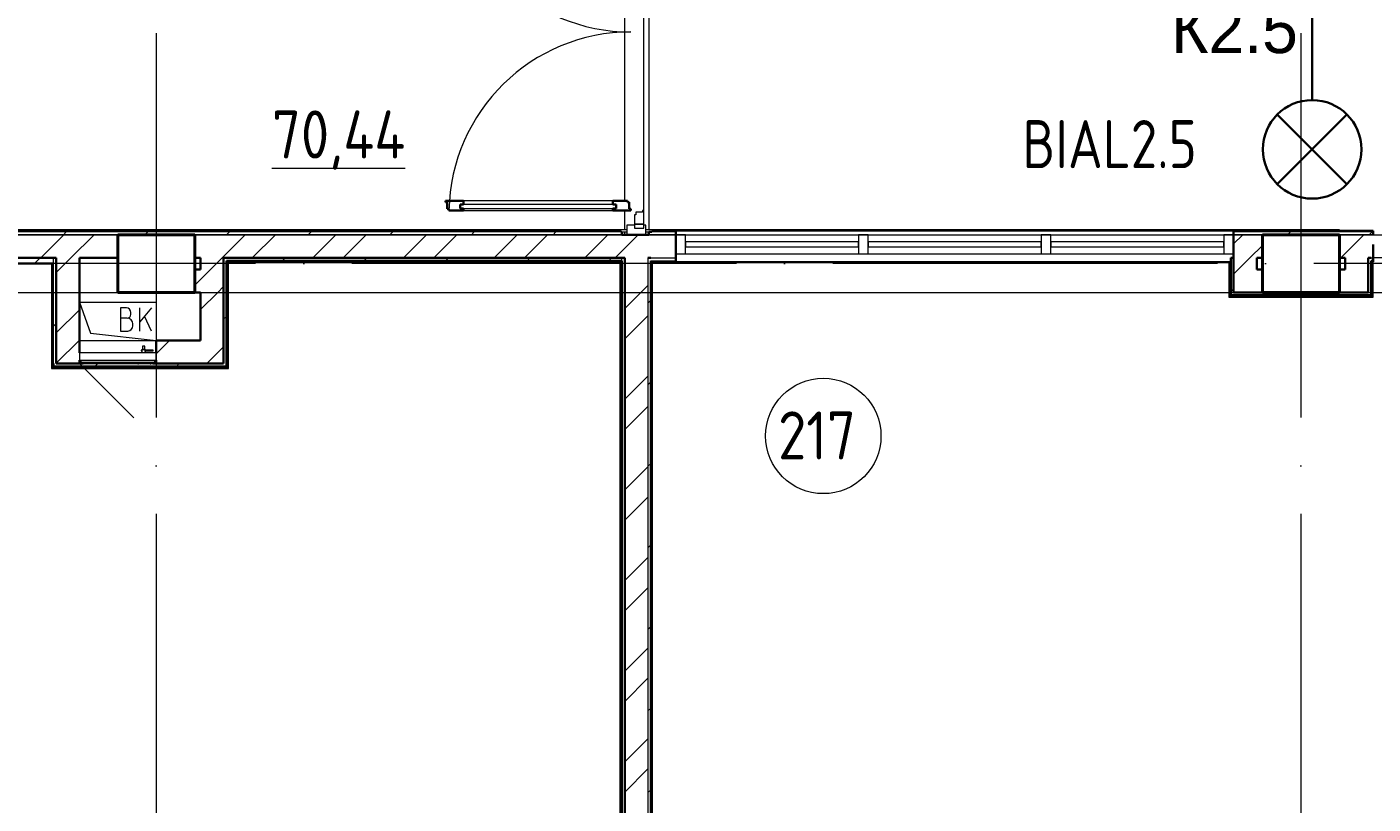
# Model space of a CAD drawing. Header units: millimetres. Extents: x -421858 to 614926, y -468665 to 141641.
# Drawn here: x 136853 to 143851, y -15299 to -11256 of the extents above; entities that cross this region are included whole.
import ezdxf
from ezdxf.enums import TextEntityAlignment as Align

# ---------------------------------------------------------------- set-up
doc = ezdxf.new("R2010")
doc.units = ezdxf.units.MM
doc.set_wipeout_variables(frame=1)
doc.linetypes.add('ADSK_Линия сетки', pattern=[25, 20, -2.5, 0, -2.5])
doc.linetypes.add('ADSK_Сверху', pattern=[450, 300, -150])
for name, color, linetype, lineweight in [('RC-Оповещение_световое', 7, 'Continuous', 30), ('Витраж', 7, 'Continuous', 9), ('Двери', 252, 'Continuous', 9), ('Линии', 252, 'Continuous', 9), ('лс', 5, 'Continuous', 30), ('Марки помещений', 252, 'Continuous', 20), ('Несущие колонны', 252, 'Continuous', 18), ('Оборудование', 8, 'Continuous', 18), ('Ограждение', 252, 'Continuous', 9), ('Оси', 252, 'Continuous', 9), ('Панели витража', 252, 'Continuous', 9), ('Перекрытие', 252, 'Continuous', 18), ('Стены наружные', 7, 'Continuous', 18), ('Стены штриховка', 252, 'Continuous', 9)]:
    doc.layers.add(name, color=color, linetype=linetype, lineweight=lineweight)
doc.layers.add('RC-Позиционные_обозначения', color=7, linetype='Continuous')
doc.layers.add('RC-Таблицы', color=7, linetype='Continuous')
doc.layers.add('Двери открывание', color=7, linetype='Continuous', lineweight=9, true_color=0xc0c0c0)
doc.styles.add('GOST Common_2', font='', dxfattribs={"width": 0.9, "height": 250})
doc.styles.add('Mipgost_5', font='', dxfattribs={"height": 250})
doc.styles.add('RubezhCAD', font='', dxfattribs={"oblique": 10})
doc.styles.get("Standard").update_dxf_attribs({"font": ''})
doc.styles.get('GOST Common_2').set_extended_font_data('GOST type B')
doc.styles.get('Mipgost_5').set_extended_font_data('Mipgost')
doc.styles.get('RubezhCAD').set_extended_font_data('GOST type A')
doc.styles.get('Standard').set_extended_font_data('GOST type B')

# ---------------------------------------------------------------- blocks, each defined once
blk = doc.blocks.new('2 этаж')
at = {"color": 251, "lineweight": 18, "true_color": 0x636466}
for p, q in [((137126, -12687.3), (137183.5, -12848.4)), ((137126, -12687.3), (137526, -12687.3)), ((137370.4, -12718), (137340.4, -12718)), ((137340.4, -12718), (137340.4, -12838)), ((137500.4, -12718), (137440.4, -12789.5)), ((137440.4, -12838), (137440.4, -12718)), ((137526, -12687.3), (137526, -12887.3)), ((137373.8, -12771.3), (137340.4, -12771.3)), ((137393.8, -12751.3), (137393.8, -12741.3)), ((137403.8, -12811.3), (137403.8, -12801.3)), ((137500.4, -12838), (137464.5, -12760.9)), ((137183.5, -12848.4), (137526, -12887.3)), ((137340.4, -12838), (137377.1, -12838))]:
    blk.add_line(p, q, dxfattribs=at)
for centre, radius, start, end in [((137370.4, -12741.3), 23.3, 0, 90), ((137373.8, -12751.3), 20, 270, 0), ((137373.8, -12801.3), 30, 0, 90), ((137377.1, -12811.3), 26.7, 270, 0)]:
    blk.add_arc(centre, radius, start, end, dxfattribs=at)
at = {"layer": 'Витраж', "color": 251, "lineweight": 18, "true_color": 0x636466, "extrusion": (0, 0, -1)}
for p, q in [((139971, -12287.3), (139971, -12337.3)), ((140011, -12287.3), (139971, -12287.3)), ((140071, -12287.3), (140061, -12287.3)), ((140071, -12337.3), (140071, -12287.3)), ((139971, -12337.3), (140071, -12337.3)), ((140276, -12337.3), (140226, -12337.3)), ((140226, -12337.3), (140226, -12437.3)), ((140276, -12437.3), (140276, -12337.3)), ((141226, -12337.3), (141176, -12337.3)), ((141176, -12337.3), (141176, -12437.3)), ((141226, -12437.3), (141226, -12337.3)), ((142176, -12337.3), (142126, -12337.3)), ((142126, -12337.3), (142126, -12437.3)), ((142176, -12437.3), (142176, -12337.3)), ((140226, -12437.3), (140276, -12437.3)), ((141176, -12437.3), (141226, -12437.3)), ((142126, -12437.3), (142176, -12437.3))]:
    blk.add_line(p, q, dxfattribs=at)
at = {"layer": 'Витраж', "color": 251, "true_color": 0x636466}
for p, q in [((140276, -12337.3), (141176, -12337.3)), ((141226, -12337.3), (142126, -12337.3)), ((142176, -12337.3), (143076, -12337.3)), ((140276, -12437.3), (141176, -12437.3)), ((141226, -12437.3), (142126, -12437.3)), ((142176, -12437.3), (143076, -12437.3))]:
    blk.add_line(p, q, dxfattribs=at)
at = {"layer": 'Витраж', "color": 251, "lineweight": 18, "true_color": 0x636466}
for p, q in [((143126, -12337.3), (143076, -12337.3)), ((143076, -12337.3), (143076, -12437.3)), ((143126, -12437.3), (143126, -12337.3)), ((143076, -12437.3), (143126, -12437.3))]:
    blk.add_line(p, q, dxfattribs=at)
at = {"layer": 'Двери', "color": 251, "lineweight": 30, "true_color": 0x636466}
for p, q in [((139123, -12160.3), (139029, -12160.3)), ((139029, -12160.3), (139029, -12168.3)), ((139029, -12168.3), (139038, -12168.3)), ((139038, -12168.3), (139038, -12202.3)), ((139123, -12160.3), (139123, -12180.3)), ((139975, -12160.3), (139899, -12160.3)), ((139899, -12160.3), (139899, -12180.3)), ((139975, -12168.3), (139975, -12160.3)), ((139984, -12168.3), (139975, -12168.3)), ((139984, -12202.3), (139984, -12168.3)), ((139038, -12202.3), (139047, -12202.3)), ((139047, -12202.3), (139047, -12210.3)), ((139047, -12210.3), (139123, -12210.3)), ((139123, -12180.3), (139105, -12180.3)), ((139105, -12180.3), (139105, -12201.3)), ((139105, -12201.3), (139123, -12201.3)), ((139123, -12201.3), (139123, -12210.3)), ((139899, -12180.3), (139917, -12180.3)), ((139899, -12201.3), (139899, -12210.3)), ((139917, -12201.3), (139899, -12201.3)), ((139899, -12210.3), (139993, -12210.3)), ((139917, -12180.3), (139917, -12201.3)), ((139993, -12202.3), (139984, -12202.3)), ((139993, -12210.3), (139993, -12202.3))]:
    blk.add_line(p, q, dxfattribs=at)
at = {"layer": 'Двери', "color": 251, "true_color": 0x636466}
for p, q in [((139899, -12160.3), (139123, -12160.3)), ((139917, -12180.3), (139105, -12180.3)), ((139105, -12180.3), (139105, -12201.3)), ((139105, -12201.3), (139917, -12201.3)), ((139123, -12210.3), (139899, -12210.3)), ((139917, -12201.3), (139917, -12180.3)), ((140011, -12233.3), (140011, -12282.3)), ((140019, -12233.3), (140011, -12233.3)), ((140053, -12219.3), (140019, -12219.3)), ((140019, -12219.3), (140019, -12233.3)), ((140061, -12210.3), (140053, -12210.3)), ((140053, -12210.3), (140053, -12219.3)), ((140061, -12282.3), (140061, -12210.3)), ((140061, -12282.3), (140011, -12282.3)), ((140011, -12282.3), (140011, -12302.3)), ((140011, -12282.3), (140061, -12282.3)), ((140011, -12302.3), (140061, -12302.3)), ((140061, -12302.3), (140061, -12282.3))]:
    blk.add_line(p, q, dxfattribs=at)
at = {"layer": 'Двери открывание', "color": 251, "true_color": 0x636466}
for centre, start, end in [((139993, -10336.3), 181.09026, 270), ((139993, -12228.3), 90, 178.90974)]:
    blk.add_arc(centre, 946, start, end, dxfattribs=at)
at = {"layer": 'Линии', "color": 251, "linetype": 'ADSK_Сверху', "ltscale": 100, "true_color": 0x636466}
for p, q in [((117871, -12337.3), (151081, -12337.3)), ((117871, -12637.3), (151081, -12637.3))]:
    blk.add_line(p, q, dxfattribs=at)
at = {"layer": 'Марки помещений', "color": 251, "true_color": 0x636466}
blk.add_circle((140993, -13383.9), 300, dxfattribs=at)
at = {"layer": 'Несущие колонны', "color": 251, "lineweight": 40, "true_color": 0x636466}
for p, q in [((137326, -12337.3), (137726, -12337.3)), ((137326, -12637.3), (137326, -12337.3)), ((137726, -12337.3), (137326, -12337.3)), ((137726, -12337.3), (137726, -12637.3)), ((143276, -12337.3), (143676, -12337.3)), ((143276, -12637.3), (143276, -12337.3)), ((143676, -12337.3), (143276, -12337.3)), ((143676, -12337.3), (143676, -12637.3)), ((137326, -12457.3), (137326, -12637.3)), ((137726, -12637.3), (137726, -12457.3)), ((143276, -12457.3), (143276, -12637.3)), ((143676, -12637.3), (143676, -12457.3)), ((137726, -12637.3), (137326, -12637.3)), ((137326, -12637.3), (137726, -12637.3)), ((143676, -12637.3), (143276, -12637.3)), ((143276, -12637.3), (143676, -12637.3))]:
    blk.add_line(p, q, dxfattribs=at)
at = {"layer": 'Несущие колонны', "color": 251, "true_color": 0x636466}
for p, q in [((137326, -12337.3), (137326, -12457.3)), ((137726, -12457.3), (137726, -12337.3)), ((143276, -12337.3), (143276, -12457.3)), ((143676, -12457.3), (143676, -12337.3))]:
    blk.add_line(p, q, dxfattribs=at)
at = {"layer": 'Оборудование', "color": 251, "true_color": 0x636466}
for p, q in [((137454.7, -12936.9), (137446.4, -12936.9)), ((137446.4, -12936.9), (137446.4, -12941.9)), ((137446.4, -12941.9), (137454.7, -12941.9)), ((137449.9, -12936.3), (137449.9, -12952.3)), ((137469.2, -12936.3), (137449.9, -12936.3)), ((137453.4, -12934.4), (137451.4, -12936.3)), ((137453.4, -12916.9), (137453.4, -12934.4)), ((137465.6, -12916.9), (137453.4, -12916.9)), ((137465.6, -12934.4), (137453.4, -12934.4)), ((137510.2, -12936.9), (137464.3, -12936.9)), ((137464.3, -12941.9), (137510.2, -12941.9)), ((137465.6, -12934.4), (137465.6, -12916.9)), ((137467.6, -12936.3), (137465.6, -12934.4)), ((137469.2, -12952.3), (137469.2, -12936.3)), ((137510.2, -12941.9), (137510.2, -12936.9)), ((137126, -12952.3), (137126, -12988.6)), ((137526, -12952.3), (137126, -12952.3)), ((137126, -13007.3), (137408.8, -13290.1)), ((137126.9, -12989.6), (137525.1, -12989.6)), ((137133, -12989.6), (137133, -12999.3)), ((137134, -13000.3), (137518.1, -13000.3)), ((137145, -13001.8), (137145, -13007.3)), ((137145, -13007.3), (137507, -13007.3)), ((137429.5, -13007.3), (137429.5, -13009.3)), ((137429.5, -13009.3), (137433.5, -13009.3)), ((137494, -13009.3), (137433.5, -13009.3)), ((137494, -13009.3), (137498, -13009.3)), ((137498, -13009.3), (137498, -13007.3)), ((137507, -13007.3), (137507, -13001.8)), ((137519, -12999.3), (137519, -12989.6)), ((137526, -12988.6), (137526, -12952.3))]:
    blk.add_line(p, q, dxfattribs=at)
for points, knots in [([(137126, -12988.6), (137126, -12988.7), (137126, -12988.9), (137126.1, -12989.1), (137126.3, -12989.3), (137126.4, -12989.4), (137126.6, -12989.5), (137126.7, -12989.5), (137126.8, -12989.6), (137126.9, -12989.6)], [-1, -1, -1, -1, -0.833333, -0.666667, -0.5, -0.333333, -0.25, -0.166667, 0, 0, 0, 0]), ([(137133, -12999.3), (137133, -12999.4), (137133, -12999.5), (137133.1, -12999.8), (137133.2, -12999.9), (137133.4, -13000), (137133.5, -13000.1), (137133.6, -13000.2), (137133.8, -13000.2), (137133.9, -13000.3), (137134, -13000.3)], [-1, -1, -1, -1, -0.833333, -0.666667, -0.541667, -0.416667, -0.333333, -0.25, -0.166667, 0, 0, 0, 0]), ([(137143.5, -13000.3), (137143.6, -13000.3), (137143.8, -13000.3), (137144.1, -13000.4), (137144.2, -13000.5), (137144.4, -13000.6), (137144.6, -13000.7), (137144.7, -13000.9), (137144.8, -13001), (137144.9, -13001.2), (137145, -13001.5), (137145, -13001.7), (137145, -13001.8)], [-1, -1, -1, -1, -0.833333, -0.75, -0.666667, -0.583333, -0.5, -0.416667, -0.333333, -0.25, -0.166667, 0, 0, 0, 0]), ([(137507, -13001.8), (137507, -13001.7), (137507, -13001.5), (137507.1, -13001.2), (137507.2, -13001), (137507.3, -13000.9), (137507.5, -13000.7), (137507.6, -13000.6), (137507.8, -13000.5), (137508, -13000.4), (137508.2, -13000.3), (137508.4, -13000.3), (137508.5, -13000.3)], [0, 0, 0, 0, 0.166667, 0.25, 0.333333, 0.416667, 0.5, 0.583333, 0.666667, 0.75, 0.833333, 1, 1, 1, 1]), ([(137518.1, -13000.3), (137518.1, -13000.3), (137518.3, -13000.2), (137518.4, -13000.2), (137518.5, -13000.1), (137518.7, -13000), (137518.8, -12999.9), (137518.9, -12999.8), (137519, -12999.5), (137519, -12999.4), (137519, -12999.3)], [0, 0, 0, 0, 0.166667, 0.25, 0.333333, 0.416667, 0.541667, 0.666667, 0.833333, 1, 1, 1, 1]), ([(137525.1, -12989.6), (137525.2, -12989.6), (137525.3, -12989.5), (137525.4, -12989.5), (137525.6, -12989.4), (137525.7, -12989.3), (137525.9, -12989.1), (137526, -12988.9), (137526, -12988.7), (137526, -12988.6)], [0, 0, 0, 0, 0.166667, 0.25, 0.333333, 0.5, 0.666667, 0.833333, 1, 1, 1, 1])]:
    blk.add_open_spline(points, degree=3, knots=knots, dxfattribs=at)
at = {"layer": 'Ограждение', "color": 251, "true_color": 0x636466}
for p, q in [((139971, -12312.3), (133871, -12312.3)), ((143676, -12312.3), (140071, -12312.3)), ((143676, -12312.3), (143676, -12317.3)), ((139946, -12322.3), (139971, -12322.3)), ((140071, -12322.3), (140086, -12322.3)), ((136981, -12487.3), (136981, -13032.3)), ((137901, -12482.3), (137896, -12477.3)), ((137901, -13032.3), (137901, -12482.3)), ((137901, -12482.3), (139936, -12482.3)), ((139941, -12477.3), (139936, -12482.3)), ((139936, -12482.3), (139936, -18452.3)), ((140106, -12482.3), (140101, -12477.3)), ((140106, -18452.3), (140106, -12482.3)), ((140106, -12482.3), (143101, -12482.3)), ((143101, -12482.3), (143106, -12477.3)), ((143101, -12482.3), (143101, -12662.3)), ((143851, -12662.3), (143851, -12477.3)), ((143101, -12662.3), (143106, -12657.3)), ((143101, -12662.3), (143851, -12662.3)), ((143851, -12662.3), (143846, -12657.3)), ((136986, -13027.3), (136981, -13032.3)), ((136981, -13032.3), (137901, -13032.3)), ((137901, -13032.3), (137896, -13027.3))]:
    blk.add_line(p, q, dxfattribs=at)
at = {"layer": 'Оси', "color": 251, "linetype": 'ADSK_Линия сетки', "ltscale": 100, "true_color": 0x636466}
for p, q in [((137526, 33713.4), (137526, -32263.4)), ((143476, 33713.4), (143476, -30993.4)), ((170543.3, -12487.3), (93565.9, -12487.3))]:
    blk.add_line(p, q, dxfattribs=at)
at = {"layer": 'Панели витража', "color": 251, "lineweight": 18, "true_color": 0x636466}
for p, q in [((141176, -12374.8), (140276, -12374.8)), ((140276, -12374.8), (140276, -12399.8)), ((141176, -12399.8), (141176, -12374.8)), ((142126, -12374.8), (141226, -12374.8)), ((141226, -12374.8), (141226, -12399.8)), ((142126, -12399.8), (142126, -12374.8)), ((143076, -12374.8), (142176, -12374.8)), ((142176, -12374.8), (142176, -12399.8)), ((143076, -12399.8), (143076, -12374.8)), ((140276, -12399.8), (141176, -12399.8)), ((141226, -12399.8), (142126, -12399.8)), ((142176, -12399.8), (143076, -12399.8))]:
    blk.add_line(p, q, dxfattribs=at)
at = {"layer": 'Перекрытие', "color": 251, "ltscale": 100, "true_color": 0x636466}
for p, q in [((140058.9, -10354.3), (140058.9, -12210.3)), ((137126, -12687.3), (137526, -12687.3)), ((137526, -12687.3), (137526, -12887.3))]:
    blk.add_line(p, q, dxfattribs=at)
at = {"layer": 'Стены наружные', "color": 251, "true_color": 0x636466}
for p, q in [((140086, -10257.3), (140086, -12312.3)), ((139961, -12160.3), (139961, -10404.3)), ((139961, -12312.3), (139961, -12210.3)), ((137326, -12457.3), (137326, -12337.3)), ((137726, -12337.3), (137726, -12457.3)), ((139961, -12337.3), (139961, -12322.3)), ((140226, -12317.3), (143126, -12317.3)), ((143276, -12457.3), (143276, -12337.3)), ((143676, -12337.3), (143676, -12457.3)), ((143106, -12477.3), (140226, -12477.3)), ((145351, -12457.3), (143851, -12457.3)), ((137126, -12887.3), (137526, -12887.3))]:
    blk.add_line(p, q, dxfattribs=at)
at = {"layer": 'Стены наружные', "color": 251, "lineweight": 30, "true_color": 0x636466}
for p, q in [((139941, -12317.3), (135871, -12317.3)), ((137326, -12337.3), (137726, -12337.3)), ((139941, -12322.3), (139941, -12317.3)), ((139946, -12322.3), (139941, -12322.3)), ((139946, -12337.3), (139946, -12322.3)), ((140086, -12337.3), (139946, -12337.3)), ((140101, -12322.3), (140086, -12322.3)), ((140086, -12322.3), (140086, -12337.3)), ((140226, -12317.3), (140101, -12317.3)), ((140101, -12317.3), (140101, -12322.3)), ((140226, -12477.3), (140226, -12317.3)), ((143126, -12637.3), (143126, -12317.3)), ((143851, -12317.3), (143126, -12317.3)), ((143276, -12337.3), (143676, -12337.3)), ((143851, -12337.3), (143851, -12317.3)), ((143851, -12477.3), (143851, -12387.3)), ((136231, -12457.3), (137006, -12457.3)), ((136231, -12487.3), (136986, -12487.3)), ((136986, -12487.3), (136986, -13027.3)), ((137006, -12457.3), (137006, -13007.3)), ((137126, -12457.3), (137326, -12457.3)), ((137126, -12952.3), (137126, -12457.3)), ((137726, -12457.3), (137756, -12457.3)), ((137756, -12517.3), (137726, -12517.3)), ((137726, -12517.3), (137726, -12637.3)), ((137756, -12457.3), (137756, -12517.3)), ((137876, -12457.3), (139961, -12457.3)), ((137876, -13007.3), (137876, -12457.3)), ((137891, -12472.3), (139946, -12472.3)), ((137891, -13022.3), (137891, -12472.3)), ((137896, -13027.3), (137896, -12477.3)), ((137896, -12477.3), (139941, -12477.3)), ((139941, -12477.3), (139941, -18452.3)), ((139946, -12472.3), (139946, -18457.3)), ((139961, -18462.3), (139961, -12457.3)), ((140081, -12457.3), (140096, -12457.3)), ((140096, -12472.3), (140096, -18457.3)), ((140101, -12477.3), (140226, -12477.3)), ((140101, -18452.3), (140101, -12477.3)), ((143111, -12477.3), (143106, -12477.3)), ((143106, -12477.3), (143106, -12657.3)), ((143126, -12457.3), (143111, -12457.3)), ((143111, -12652.3), (143111, -12457.3)), ((143246, -12457.3), (143276, -12457.3)), ((143246, -12517.3), (143246, -12457.3)), ((143276, -12517.3), (143246, -12517.3)), ((143276, -12637.3), (143276, -12517.3)), ((143676, -12457.3), (143706, -12457.3)), ((143706, -12517.3), (143676, -12517.3)), ((143676, -12517.3), (143676, -12637.3)), ((143706, -12457.3), (143706, -12517.3)), ((143826, -12457.3), (143841, -12457.3)), ((143826, -12637.3), (143826, -12457.3)), ((143841, -12472.3), (143846, -12472.3)), ((143841, -12652.3), (143841, -12472.3)), ((143846, -12477.3), (143851, -12477.3)), ((143846, -12657.3), (143846, -12477.3)), ((137726, -12637.3), (137756, -12637.3)), ((137756, -12637.3), (137756, -12887.3)), ((143106, -12657.3), (143846, -12657.3)), ((143111, -12652.3), (143841, -12652.3)), ((143126, -12637.3), (143826, -12637.3)), ((137756, -12887.3), (137526, -12887.3)), ((137526, -12887.3), (137526, -12952.3)), ((136991, -13007.3), (136991, -13022.3)), ((137145, -13007.3), (137006, -13007.3)), ((137126, -13007.3), (137126, -12988.9)), ((137876, -13007.3), (137507, -13007.3)), ((137526, -12988.9), (137526, -13007.3)), ((136986, -13027.3), (137896, -13027.3)), ((136991, -13022.3), (137891, -13022.3))]:
    blk.add_line(p, q, dxfattribs=at)
at = {"layer": 'Стены наружные', "color": 251, "linetype": 'Continuous', "lineweight": 9, "true_color": 0x636466}
for p, q in [((136916.4, -12322.3), (136921.4, -12317.3)), ((136924.9, -12457.3), (137044.9, -12337.3)), ((136987.1, -12322.3), (136992.1, -12317.3)), ((137042.8, -12337.3), (137057.8, -12322.3)), ((137057.8, -12322.3), (137062.8, -12317.3)), ((137082.1, -12457.3), (137202.1, -12337.3)), ((137128.5, -12322.3), (137133.5, -12317.3)), ((137199.2, -12322.3), (137204.2, -12317.3)), ((137269.9, -12322.3), (137274.9, -12317.3)), ((137340.7, -12322.3), (137345.7, -12317.3)), ((137411.4, -12322.3), (137416.4, -12317.3)), ((137467.1, -12337.3), (137482.1, -12322.3)), ((137482.1, -12322.3), (137487.1, -12317.3)), ((137552.8, -12322.3), (137557.8, -12317.3)), ((137623.5, -12322.3), (137628.5, -12317.3)), ((137694.2, -12322.3), (137699.2, -12317.3)), ((137764.9, -12322.3), (137769.9, -12317.3)), ((137835.6, -12322.3), (137840.6, -12317.3)), ((137867.9, -12457.3), (137987.9, -12337.3)), ((137891.3, -12337.3), (137906.3, -12322.3)), ((137906.3, -12322.3), (137911.3, -12317.3)), ((137977.1, -12322.3), (137982.1, -12317.3)), ((138025, -12457.3), (138145, -12337.3)), ((138047.8, -12322.3), (138052.8, -12317.3)), ((138118.5, -12322.3), (138123.5, -12317.3)), ((138189.2, -12322.3), (138194.2, -12317.3)), ((138259.9, -12322.3), (138264.9, -12317.3)), ((138315.6, -12337.3), (138330.6, -12322.3)), ((138330.6, -12322.3), (138335.6, -12317.3)), ((138339.3, -12457.3), (138459.3, -12337.3)), ((138401.3, -12322.3), (138406.3, -12317.3)), ((138472, -12322.3), (138477, -12317.3)), ((138496.5, -12457.3), (138616.5, -12337.3)), ((138542.7, -12322.3), (138547.7, -12317.3)), ((138613.4, -12322.3), (138618.4, -12317.3)), ((138684.2, -12322.3), (138689.2, -12317.3)), ((138739.9, -12337.3), (138754.9, -12322.3)), ((138754.9, -12322.3), (138759.9, -12317.3)), ((138810.8, -12457.3), (138930.8, -12337.3)), ((138825.6, -12322.3), (138830.6, -12317.3)), ((138896.3, -12322.3), (138901.3, -12317.3)), ((138967, -12322.3), (138972, -12317.3)), ((138967.9, -12457.3), (139087.9, -12337.3)), ((139037.7, -12322.3), (139042.7, -12317.3)), ((139108.4, -12322.3), (139113.4, -12317.3)), ((139164.1, -12337.3), (139179.1, -12322.3)), ((139179.1, -12322.3), (139184.1, -12317.3)), ((139249.8, -12322.3), (139254.8, -12317.3)), ((139282.3, -12457.3), (139402.3, -12337.3)), ((139320.6, -12322.3), (139325.6, -12317.3)), ((139391.3, -12322.3), (139396.3, -12317.3)), ((139439.4, -12457.3), (139559.4, -12337.3)), ((139462, -12322.3), (139467, -12317.3)), ((139532.7, -12322.3), (139537.7, -12317.3)), ((139588.4, -12337.3), (139603.4, -12322.3)), ((139603.4, -12322.3), (139608.4, -12317.3)), ((139674.1, -12322.3), (139679.1, -12317.3)), ((139744.8, -12322.3), (139749.8, -12317.3)), ((139753.7, -12457.3), (139873.7, -12337.3)), ((139815.5, -12322.3), (139820.5, -12317.3)), ((139886.2, -12322.3), (139891.2, -12317.3)), ((139980.9, -12387.3), (140030.9, -12337.3)), ((140101, -12319.6), (140103.4, -12317.3)), ((140169.1, -12322.3), (140174.1, -12317.3)), ((143126, -12385.2), (143174, -12337.3)), ((143138.9, -12322.3), (143143.9, -12317.3)), ((143209.6, -12322.3), (143214.6, -12317.3)), ((143280.4, -12322.3), (143285.4, -12317.3)), ((143351.1, -12322.3), (143356.1, -12317.3)), ((143406.8, -12337.3), (143421.8, -12322.3)), ((143421.8, -12322.3), (143426.8, -12317.3)), ((143492.5, -12322.3), (143497.5, -12317.3)), ((143563.2, -12322.3), (143568.2, -12317.3)), ((143633.9, -12322.3), (143638.9, -12317.3)), ((143682.6, -12457.3), (143802.6, -12337.3)), ((143704.6, -12322.3), (143709.6, -12317.3)), ((143775.3, -12322.3), (143780.3, -12317.3)), ((143831, -12337.3), (143846, -12322.3)), ((143846, -12322.3), (143851, -12317.3)), ((139910.9, -12457.3), (139961, -12407.1)), ((139961, -12407.1), (139980.9, -12387.3)), ((143211.1, -12457.3), (143276, -12392.4)), ((136892.8, -12487.3), (136922.8, -12457.3)), ((137006, -12533.3), (137082.1, -12457.3)), ((137726, -12599.1), (137807.9, -12517.3)), ((137807.9, -12517.3), (137867.9, -12457.3)), ((137891, -12479), (137896, -12474)), ((137896, -12474), (137897.8, -12472.3)), ((137963.5, -12477.3), (137968.5, -12472.3)), ((138034.2, -12477.3), (138039.2, -12472.3)), ((138104.9, -12477.3), (138109.9, -12472.3)), ((138175.6, -12477.3), (138180.6, -12472.3)), ((138180.6, -12472.3), (138195.6, -12457.3)), ((138246.3, -12477.3), (138251.3, -12472.3)), ((138317, -12477.3), (138322, -12472.3)), ((138387.7, -12477.3), (138392.7, -12472.3)), ((138458.4, -12477.3), (138463.4, -12472.3)), ((138529.2, -12477.3), (138534.2, -12472.3)), ((138599.9, -12477.3), (138604.9, -12472.3)), ((138604.9, -12472.3), (138619.9, -12457.3)), ((138670.6, -12477.3), (138675.6, -12472.3)), ((138741.3, -12477.3), (138746.3, -12472.3)), ((138812, -12477.3), (138817, -12472.3)), ((138882.7, -12477.3), (138887.7, -12472.3)), ((138953.4, -12477.3), (138958.4, -12472.3)), ((139024.1, -12477.3), (139029.1, -12472.3)), ((139029.1, -12472.3), (139044.1, -12457.3)), ((139094.8, -12477.3), (139099.8, -12472.3)), ((139165.6, -12477.3), (139170.6, -12472.3)), ((139236.3, -12477.3), (139241.3, -12472.3)), ((139307, -12477.3), (139312, -12472.3)), ((139377.7, -12477.3), (139382.7, -12472.3)), ((139448.4, -12477.3), (139453.4, -12472.3)), ((139453.4, -12472.3), (139468.4, -12457.3)), ((139519.1, -12477.3), (139524.1, -12472.3)), ((139589.8, -12477.3), (139594.8, -12472.3)), ((139660.5, -12477.3), (139665.5, -12472.3)), ((139731.2, -12477.3), (139736.2, -12472.3)), ((139802, -12477.3), (139807, -12472.3)), ((139872.7, -12477.3), (139877.7, -12472.3)), ((139877.7, -12472.3), (139892.7, -12457.3)), ((139941, -12479.6), (139943.4, -12477.3)), ((139943.4, -12477.3), (139946, -12474.6)), ((140155.5, -12477.3), (140160.5, -12472.3)), ((140225.2, -12457.3), (140226, -12456.4)), ((143106, -12496.6), (143111, -12491.6)), ((143126, -12542.4), (143211.1, -12457.3)), ((136986, -12535.5), (136991, -12530.5)), ((137891, -12549.7), (137896, -12544.7)), ((139941, -12550.3), (139946, -12545.3)), ((140096, -12536.8), (140101, -12531.8)), ((143106, -12567.3), (143111, -12562.3)), ((143841, -12539.4), (143846, -12534.4)), ((136986, -12606.2), (136991, -12601.2)), ((137756, -12726.3), (137845, -12637.3)), ((137845, -12637.3), (137876, -12606.3)), ((137891, -12620.4), (137896, -12615.4)), ((139941, -12621), (139946, -12616)), ((139961, -12721.4), (140081, -12601.4)), ((140096, -12607.5), (140101, -12602.5)), ((143106, -12638), (143111, -12633)), ((143111, -12633), (143126, -12618)), ((143157.5, -12657.3), (143162.5, -12652.3)), ((143228.2, -12657.3), (143233.2, -12652.3)), ((143298.9, -12657.3), (143303.9, -12652.3)), ((143369.6, -12657.3), (143374.6, -12652.3)), ((143440.3, -12657.3), (143445.3, -12652.3)), ((143511, -12657.3), (143516, -12652.3)), ((143516, -12652.3), (143531, -12637.3)), ((143581.8, -12657.3), (143586.8, -12652.3)), ((143652.5, -12657.3), (143657.5, -12652.3)), ((143723.2, -12657.3), (143728.2, -12652.3)), ((143793.9, -12657.3), (143798.9, -12652.3)), ((143816.9, -12637.3), (143826, -12628.1)), ((143841, -12610.1), (143846, -12605.1)), ((136986, -12676.9), (136991, -12671.9)), ((137006, -12847.6), (137126, -12727.6)), ((137891, -12691.1), (137896, -12686.1)), ((139941, -12691.8), (139946, -12686.8)), ((140081, -12693.2), (140096, -12678.2)), ((140096, -12678.2), (140101, -12673.2)), ((136986, -12747.6), (136991, -12742.6)), ((136991, -12813.3), (137006, -12798.3)), ((137876, -12776.9), (137891, -12761.9)), ((137891, -12761.9), (137896, -12756.9)), ((139941, -12762.5), (139946, -12757.5)), ((139961, -12878.6), (140081, -12758.6)), ((140096, -12748.9), (140101, -12743.9)), ((136986, -12818.3), (136991, -12813.3)), ((137891, -12832.6), (137896, -12827.6)), ((139941, -12833.2), (139946, -12828.2)), ((140096, -12819.6), (140101, -12814.6)), ((136986, -12889), (136991, -12884)), ((137006, -13004.8), (137126, -12884.8)), ((137526, -12956.3), (137595, -12887.3)), ((137789.3, -13007.3), (137876, -12920.6)), ((137891, -12903.3), (137896, -12898.3)), ((139941, -12903.9), (139946, -12898.9)), ((140096, -12890.3), (140101, -12885.3)), ((136986, -12959.7), (136991, -12954.7)), ((137206.3, -13022.3), (137221.3, -13007.3)), ((137630.6, -13022.3), (137645.6, -13007.3)), ((137891, -12974), (137896, -12969)), ((139941, -12974.6), (139946, -12969.6)), ((140096, -12961), (140101, -12956)), ((136989.2, -13027.3), (136994.2, -13022.3)), ((137059.9, -13027.3), (137064.9, -13022.3)), ((137130.6, -13027.3), (137135.6, -13022.3)), ((137201.3, -13027.3), (137206.3, -13022.3)), ((137272.1, -13027.3), (137277.1, -13022.3)), ((137342.8, -13027.3), (137347.8, -13022.3)), ((137413.5, -13027.3), (137418.5, -13022.3)), ((137484.2, -13027.3), (137489.2, -13022.3)), ((137554.9, -13027.3), (137559.9, -13022.3)), ((137625.6, -13027.3), (137630.6, -13022.3)), ((137696.3, -13027.3), (137701.3, -13022.3)), ((137767, -13027.3), (137772, -13022.3)), ((137837.7, -13027.3), (137842.7, -13022.3)), ((139941, -13045.3), (139946, -13040.3)), ((139961, -13192.9), (140081, -13072.9)), ((140096, -13031.7), (140101, -13026.7)), ((139941, -13116), (139946, -13111)), ((140081, -13117.4), (140096, -13102.4)), ((140096, -13102.4), (140101, -13097.4)), ((139941, -13186.7), (139946, -13181.7)), ((140096, -13173.1), (140101, -13168.1)), ((139941, -13257.4), (139946, -13252.4)), ((139961, -13350), (140081, -13230)), ((140096, -13243.9), (140101, -13238.9)), ((139941, -13328.1), (139946, -13323.1)), ((140096, -13314.6), (140101, -13309.6)), ((139941, -13398.9), (139946, -13393.9)), ((140096, -13385.3), (140101, -13380.3)), ((139941, -13469.6), (139946, -13464.6)), ((140096, -13456), (140101, -13451)), ((139941, -13540.3), (139946, -13535.3)), ((139961, -13664.4), (140081, -13544.4)), ((140081, -13541.7), (140096, -13526.7)), ((140096, -13526.7), (140101, -13521.7)), ((139941, -13611), (139946, -13606)), ((140096, -13597.4), (140101, -13592.4)), ((139941, -13681.7), (139946, -13676.7)), ((139961, -13821.5), (140081, -13701.5)), ((140096, -13668.1), (140101, -13663.1)), ((139941, -13752.4), (139946, -13747.4)), ((140096, -13738.8), (140101, -13733.8)), ((139941, -13823.1), (139946, -13818.1)), ((140096, -13809.5), (140101, -13804.5)), ((139941, -13893.8), (139946, -13888.8)), ((140096, -13880.3), (140101, -13875.3)), ((139941, -13964.5), (139946, -13959.5)), ((140081, -13966), (140096, -13951)), ((140096, -13951), (140101, -13946)), ((139941, -14035.3), (139946, -14030.3)), ((139961, -14135.8), (140081, -14015.8)), ((140096, -14021.7), (140101, -14016.7)), ((139941, -14106), (139946, -14101)), ((140096, -14092.4), (140101, -14087.4)), ((139941, -14176.7), (139946, -14171.7)), ((139961, -14293), (140081, -14173)), ((140096, -14163.1), (140101, -14158.1)), ((139941, -14247.4), (139946, -14242.4)), ((140096, -14233.8), (140101, -14228.8)), ((139941, -14318.1), (139946, -14313.1)), ((140096, -14304.5), (140101, -14299.5)), ((139941, -14388.8), (139946, -14383.8)), ((140081, -14390.2), (140096, -14375.2)), ((140096, -14375.2), (140101, -14370.2)), ((139941, -14459.5), (139946, -14454.5)), ((140096, -14445.9), (140101, -14440.9)), ((139941, -14530.2), (139946, -14525.2)), ((139961, -14607.3), (140081, -14487.3)), ((140096, -14516.7), (140101, -14511.7)), ((139941, -14600.9), (139946, -14595.9)), ((140096, -14587.4), (140101, -14582.4)), ((139941, -14671.7), (139946, -14666.7)), ((139961, -14764.4), (140081, -14644.4)), ((140096, -14658.1), (140101, -14653.1)), ((139941, -14742.4), (139946, -14737.4)), ((140096, -14728.8), (140101, -14723.8)), ((139941, -14813.1), (139946, -14808.1)), ((140081, -14814.5), (140096, -14799.5)), ((140096, -14799.5), (140101, -14794.5)), ((139941, -14883.8), (139946, -14878.8)), ((140096, -14870.2), (140101, -14865.2)), ((139941, -14954.5), (139946, -14949.5)), ((139961, -15078.7), (140081, -14958.7)), ((140096, -14940.9), (140101, -14935.9)), ((139941, -15025.2), (139946, -15020.2)), ((140096, -15011.6), (140101, -15006.6)), ((139941, -15095.9), (139946, -15090.9)), ((140096, -15082.3), (140101, -15077.3)), ((139941, -15166.6), (139946, -15161.6)), ((139961, -15235.9), (140081, -15115.9)), ((140096, -15153), (140101, -15148)), ((139941, -15237.3), (139946, -15232.3)), ((140081, -15238.8), (140096, -15223.8)), ((140096, -15223.8), (140101, -15218.8)), ((140096, -15294.5), (140101, -15289.5))]:
    blk.add_line(p, q, dxfattribs=at)
at = {"layer": 'Стены штриховка', "color": 251, "true_color": 0x636466}
for p, q in [((139941, -12322.3), (135871, -12322.3)), ((137326, -12337.3), (135871, -12337.3)), ((139946, -12337.3), (137726, -12337.3)), ((140226, -12337.3), (140086, -12337.3)), ((140226, -12322.3), (140101, -12322.3)), ((143851, -12322.3), (143126, -12322.3)), ((143276, -12337.3), (143126, -12337.3)), ((143851, -12337.3), (143676, -12337.3)), ((136986, -12487.3), (136991, -12487.3)), ((136991, -13007.3), (136991, -12457.3)), ((139946, -12472.3), (139946, -12457.3)), ((140081, -12457.3), (140081, -18537.3)), ((140096, -12457.3), (140226, -12457.3)), ((140096, -12472.3), (140226, -12472.3)), ((143841, -12457.3), (143851, -12457.3)), ((143846, -12472.3), (143851, -12472.3))]:
    blk.add_line(p, q, dxfattribs=at)
at = {"layer": 'Марки помещений', "color": 251, "true_color": 0x636466, "style": 'GOST Common_2', "width": 0.9}
for s, p in [('%%U70,44', (138127.2, -11940.6)), ('217', (140758.1, -13506.2))]:
    blk.add_text(s, height=250, dxfattribs=at).set_placement(p)
blk = doc.blocks.new('RC-UGO-OS-10')
at = {"layer": 'RC-Оповещение_световое', "color": 5}
for p, q in [((-1.812, 1.812), (1.811, -1.812)), ((-1.812, -1.812), (1.811, 1.811))]:
    blk.add_line(p, q, dxfattribs=at)
blk.add_circle((0, 0), 2.562, dxfattribs=at)
at = {"layer": 'RC-Оповещение_световое'}
blk.add_attdef('PSTN', text='', height=2.5, dxfattribs=at).set_placement((0.862, 2.394), align=Align.BOTTOM_LEFT)

msp = doc.modelspace()

# ---------------------------------------------------------------- linework, layer by layer
at = {"layer": 'лс', "color": 11, "linetype": 'Continuous', "ltscale": 100, "transparency": 33554687}
msp.add_line((143534.2, -11636.7), (143534.2, -11061.6), dxfattribs=at)

# ---------------------------------------------------------------- block references
msp.add_blockref('2 этаж', (0, 0))

# ---------------------------------------------------------------- texts
at = {"layer": 'RC-Таблицы', "linetype": 'Continuous', "lineweight": 40, "transparency": 33554687, "insert": (143130.3, -11269), "char_height": 250, "width": 2400, "attachment_point": 5, "style": 'Mipgost_5'}
msp.add_mtext('К2.5', dxfattribs=at)

# ---------------------------------------------------------------- next in the draw order: block references
at = {"layer": 'лс', "color": 11, "linetype": 'Continuous', "ltscale": 100, "transparency": 33554687}
ref = msp.add_blockref('RC-UGO-OS-10', (143534.2, -11892.9), dxfattribs=dict(at, xscale=100, yscale=100, zscale=100))
ref.add_attrib('PSTN', 'BIAL2.5', dxfattribs={"layer": 'RC-Позиционные_обозначения', "height": 250, "style": 'RubezhCAD'}).set_placement((142481.4, -12065.6), align=Align.BOTTOM_CENTER)

doc.saveas('drawing.dxf')
